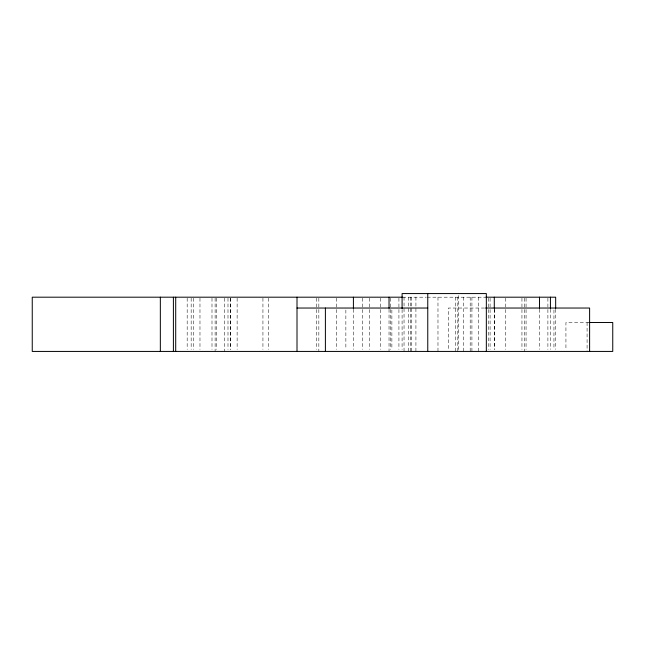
<?xml version="1.0" encoding="UTF-8"?>
<svg xmlns="http://www.w3.org/2000/svg" width="645" height="645" viewBox="0 0 645 645"><rect width="100%" height="100%" fill="white"/><g stroke="black" fill="none" stroke-linecap="round" stroke-linejoin="round"><path stroke-width="0.48" stroke-dasharray="3.23 2.42" d="M402.649 297.192L426.272 297.192M427.135 297.192L485.371 297.192M484.572 308.036L448.372 308.036L448.372 349.453M589.054 322.5L565.931 322.5L565.931 349.429M587.079 322.5L587.079 351.428M555.668 309.245L555.668 349.421M553.95 310.011L553.95 349.453M550.427 309.245L550.427 349.421M547.895 298.192L547.895 349.421M539.486 309.245L539.486 349.421M526.062 298.192L526.062 349.421M524.659 298.192L524.659 351.428M521.95 298.192L521.95 349.421M505.769 298.192L505.769 349.421M494.699 309.245L494.699 349.421M494.288 309.245L494.288 349.421M490.087 298.192L490.087 349.421M488.37 298.192L488.37 349.421M478.38 297.192L478.38 351.428M471.922 297.192L471.922 351.428M470.197 297.192L470.197 351.428M463.691 297.192L463.691 351.428M458.676 295.571L458.676 349.429M457.821 297.192L457.821 351.428M455.289 297.192L455.289 351.428M437.979 297.192L437.979 351.428M415.92 297.192L415.92 351.428M411.268 297.192L411.268 351.428M410.591 297.192L410.591 351.428M408.422 297.192L408.422 351.428M404.036 297.192L404.036 351.428M402.093 309.536L402.093 349.429M398.924 298.192L398.924 349.421M391.878 310.011L391.878 349.453M390.749 298.192L390.749 349.421M389.032 309.245L389.032 351.428M380.623 298.192L380.623 349.421M369.504 298.192L369.504 349.421M362.587 298.192L362.587 349.421M353.412 309.245L353.412 349.453M345.865 310.011L345.865 349.453M336.553 298.192L336.553 349.421M318.84 298.192L318.84 351.428M316.534 298.192L316.534 349.421M268.538 298.192L268.538 349.421M262.934 298.192L262.934 349.421M237.126 298.192L237.126 349.421M230.571 298.192L230.571 349.421M230.257 298.192L230.257 349.421M227.991 298.192L227.991 349.421M224.291 298.192L224.291 351.428M216.47 298.192L216.47 349.421M215.116 298.192L215.116 351.428M211.995 298.192L211.995 349.421M199.974 298.192L199.974 349.421M193.694 298.192L193.694 349.421M191.162 298.192L191.162 349.421M187.179 298.192L187.179 349.421"/><path stroke-width="0.97" d="M402.649 297.192L32.25 297.192L32.25 351.428L612.75 351.428L612.75 322.5L589.054 322.5M485.79 297.192L555.668 297.192L555.668 308.237M297.006 308.036L427.764 308.036M485.572 308.036L589.611 308.036L589.611 351.428M550.427 297.192L550.427 308.237M539.486 297.192L539.486 308.237M494.288 297.192L494.288 308.237M486.338 351.428L486.338 293.572L402.093 293.572L402.093 308.536M427.764 293.572L427.764 351.428M389.032 297.192L389.032 308.237M353.412 297.192L353.412 308.237M325.394 308.036L325.394 351.428M297.006 297.192L297.006 351.428M175.706 297.192L175.706 351.428M173.4 297.192L173.4 351.428M160.339 297.192L160.339 351.428"/></g></svg>
